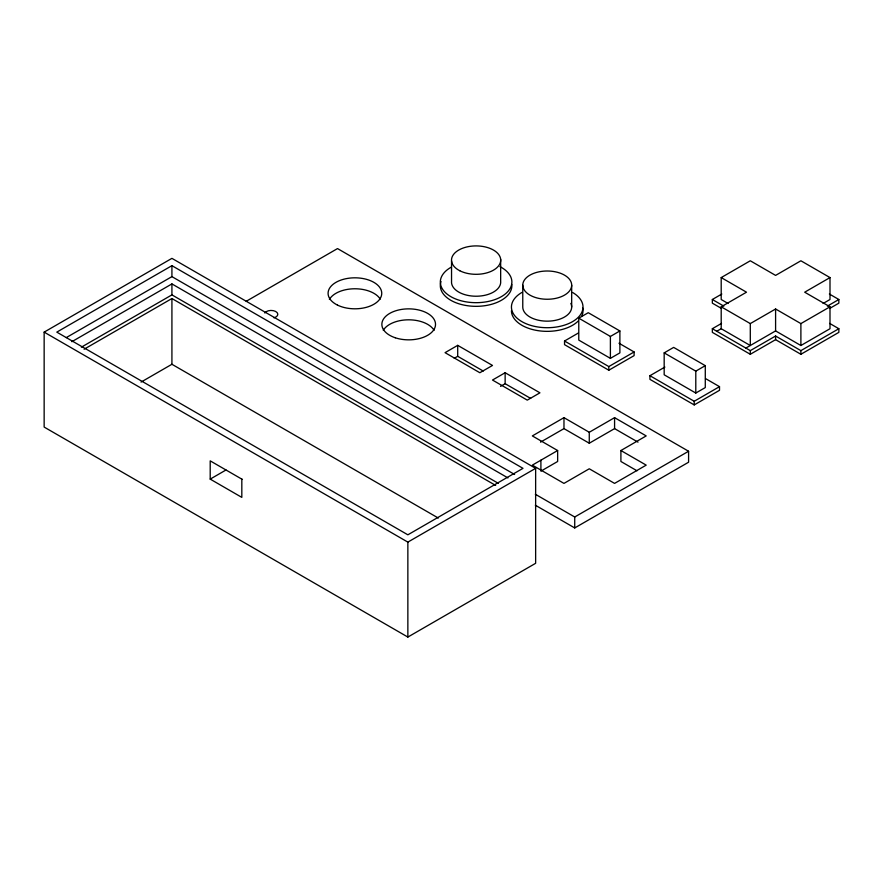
<?xml version="1.0" encoding="UTF-8"?>
<svg xmlns="http://www.w3.org/2000/svg" width="883" height="883" viewBox="0 0 883 883"><rect width="100%" height="100%" fill="white"/><g stroke="black" fill="none" stroke-linecap="round" stroke-linejoin="round"><path stroke-width="1.32" d="M44.15 332.129L171.92 258.355L535.639 468.343L535.639 563.299L407.858 637.062L44.15 427.074L44.15 332.129L407.858 542.118L535.639 468.343M171.92 265.662L56.799 332.129L407.858 534.811L522.99 468.343L171.92 265.662L171.92 276.622L514.623 474.48M66.291 337.604L171.92 276.622M71.832 341.71L171.92 283.918L507.957 477.924M81.368 347.162L171.92 294.878L498.42 483.376M84.084 349.238L171.92 298.531L495.65 485.429M246.191 301.302L337.516 248.576L688.585 451.257L688.585 462.217L574.723 527.946L535.319 505.197M141.059 382.085L171.92 364.271L438.31 518.056M242.406 479.458L210.198 460.86L210.198 479.116L226.004 469.988M457.703 345.352L445.054 352.659L479.844 372.736L492.493 365.441L457.703 345.352L457.703 356.302L483.211 371.037M454.248 358.299L457.703 356.302M578.773 318.178L588.255 312.703L619.888 330.959L619.888 352.88L610.396 358.355L578.773 340.098L578.773 318.178L610.396 336.445L619.888 330.959M505.142 372.736L492.493 380.043L527.283 400.131L539.932 392.825L505.142 372.736L505.142 383.697L530.661 398.421M618.972 343.222L634.115 351.964L634.115 355.617L608.817 370.22L564.535 344.657L564.535 341.004L578.343 333.034M500.54 386.357L505.142 383.697M728.1 303.487L721.201 299.503L721.201 277.582L750.296 260.783L775.594 275.397L800.892 260.783L829.998 277.582L829.998 299.503L823.088 303.487M721.543 308.465L712.338 303.156L712.338 299.503L721.83 294.017M564.535 341.004L608.817 366.566L634.115 351.964M721.201 306.798L750.296 323.597L750.296 345.518L721.201 328.719L721.201 306.798L746.499 292.196L721.201 277.582M664.171 352.88L673.652 347.394L705.285 365.661L705.285 387.571L695.793 393.045L664.171 374.789L664.171 352.88L695.793 371.136L705.285 365.661M829.645 323.399L838.85 328.719L838.85 332.361L800.892 354.282L775.594 339.668L750.296 354.282L712.338 332.361L712.338 328.719L721.543 323.399M636.996 470.782L620.904 461.478L620.904 450.529L646.201 435.915L614.579 417.659L589.27 432.273L563.972 417.659L532.339 435.915L557.648 450.529L557.648 461.478L541.544 470.782M716.764 331.268L721.201 328.719M705.528 378.586L719.513 386.655L719.513 390.308L694.215 404.922L649.932 379.359L649.932 375.705L664.888 367.074M540.539 442.14L563.972 428.619L589.27 443.222L614.579 428.619L638.001 442.14M750.296 323.597L775.594 308.995L800.892 323.597L829.998 306.798L829.998 328.719L800.892 345.518L775.594 330.904L745.87 348.068M829.998 277.582L804.689 292.196L829.998 306.798M557.648 450.529L532.339 465.131L563.972 483.398L589.27 468.785L614.579 483.398L646.201 465.131L620.904 450.529M712.338 328.719L750.296 350.628L775.594 336.015L800.892 350.628L838.85 328.719M827.349 306.136L838.85 299.503L838.85 303.156L829.645 308.465M649.932 375.705L694.215 401.268L719.513 386.655M535.319 494.237L574.723 516.996L688.585 451.257M829.358 294.017L838.85 299.503M712.338 299.503L723.839 306.136M210.198 479.116L241.821 497.383L241.821 479.116M800.892 323.597L800.892 345.518M800.892 350.628L800.892 354.282M775.594 308.995L775.594 330.904M775.594 336.015L775.594 339.668M750.296 350.628L750.296 354.282M695.793 371.136L695.793 393.045M694.215 401.268L694.215 404.922M614.579 417.659L614.579 428.619M610.396 336.445L610.396 358.355M608.817 366.566L608.817 370.22M589.27 432.273L589.27 443.222M574.723 516.996L574.723 527.946M571.676 285.132A24.448 14.117 0 0 1 534.999 297.361A24.448 14.117 0 0 1 534.999 272.902A24.448 14.117 0 0 1 571.676 285.132L571.676 307.041M563.972 417.659L563.972 428.619M540.904 460.198L540.904 471.147M522.769 285.132L522.769 307.041A24.448 14.117 0 0 0 550.418 321.037A24.448 14.117 0 0 0 570.837 303.388M500.661 259.271L500.661 281.18A24.603 14.205 0 0 1 477.56 296.202A24.603 14.205 0 0 1 451.544 282.869L451.544 260.949M407.858 542.118L407.858 637.062M171.92 283.918L171.92 294.878M171.92 298.531L171.92 364.271M383.266 330.33A26.832 15.497 0 0 1 408.686 319.812A26.832 15.497 0 0 1 434.094 330.33M329.403 299.447A26.832 15.497 0 0 1 354.613 288.774A26.832 15.497 0 0 1 380.231 299.116M264.801 312.979A6.711 3.874 0 0 1 275.639 311.456A6.711 3.874 0 0 1 273.94 317.825M578.21 321.026A35.784 20.662 0 0 1 537.957 330.65A35.784 20.662 0 0 1 511.445 310.695M582.703 308.001A35.784 20.662 0 0 1 581.787 316.037M572.526 292.439A35.784 20.662 0 0 1 572.526 321.655A35.784 20.662 0 0 1 521.919 321.655A35.784 20.662 0 0 1 521.919 292.439M511.82 284.447A35.784 20.662 0 0 1 473.542 306.28A35.784 20.662 0 0 1 441.047 281.522M499.866 266.578A35.784 20.662 0 0 1 502.162 296.18A35.784 20.662 0 0 1 450.827 296.644A35.784 20.662 0 0 1 451.511 267.019M337.449 305.076A26.832 15.497 0 0 0 381.29 296.158A26.832 15.497 0 0 0 346.004 278.697A26.832 15.497 0 0 0 337.449 305.076M395.264 337.77A26.832 15.497 0 0 0 435.518 324.348A26.832 15.497 0 0 0 395.264 310.937A26.832 15.497 0 0 0 395.264 337.77M459.767 270.728A24.603 14.205 0 0 0 500.197 262.968A24.603 14.205 0 0 0 468.343 246.633A24.603 14.205 0 0 0 459.767 270.728"/></g></svg>
